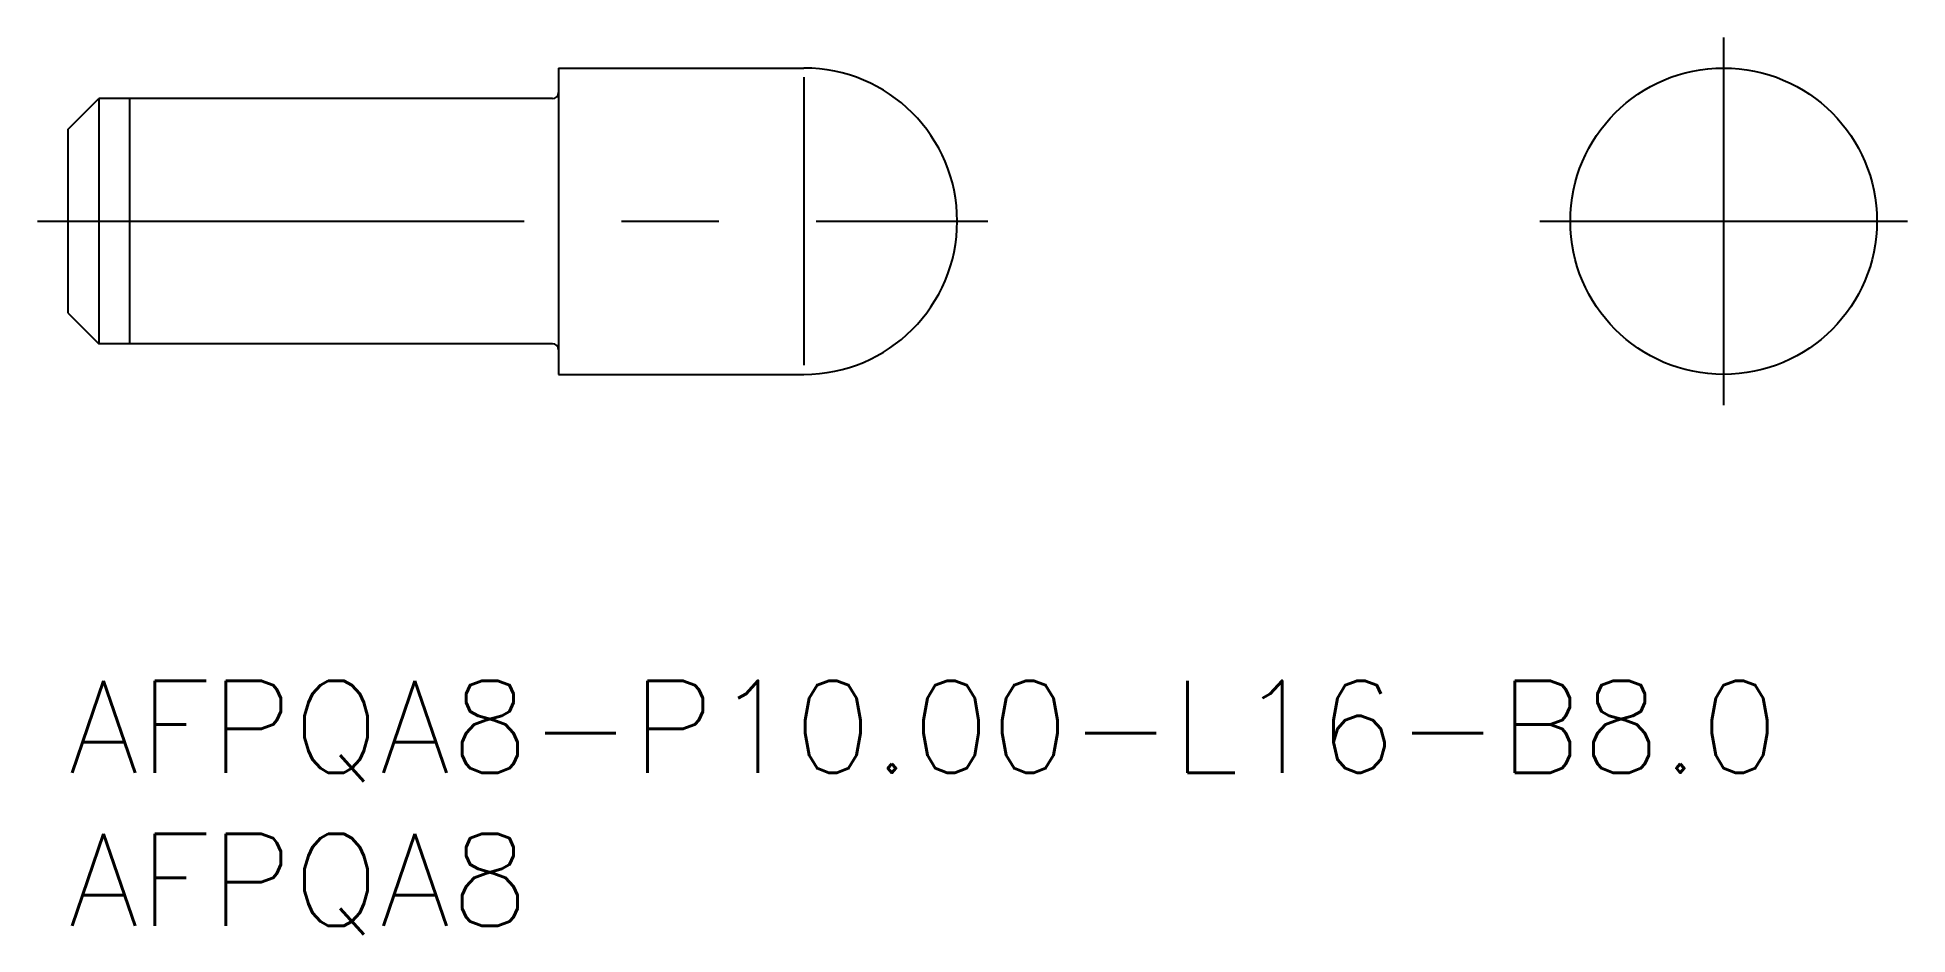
# Model space of a CAD drawing. Extents: x -1 to 60, y -8.3 to 21.
import ezdxf

# ---------------------------------------------------------------- set-up
doc = ezdxf.new("R2010")
doc.units = 0
doc.header["$LTSCALE"] = 0.5
doc.linetypes.add('CENTER', pattern=[50.8, 31.75, -6.35, 6.35, -6.35])
for name, color, linetype in [('MSM_CENTER', 1, 'CENTER'), ('MSM_CONTINUOUS', 7, 'CONTINUOUS'), ('MSM_NARROW', 5, 'CONTINUOUS'), ('MSM_PART_NUMBER', 7, 'CONTINUOUS')]:
    doc.layers.add(name, color=color, linetype=linetype)
doc.styles.get("Standard").update_dxf_attribs({"font": 'txt.shx', "height": 3, "bigfont": 'bigfont.shx'})

# ---------------------------------------------------------------- blocks, each defined once
blk = doc.blocks.new('*U13')
at = {"layer": 'MSM_PART_NUMBER'}
blk.add_text('AFPQA8-P10.00-L16-B8.0', height=3, dxfattribs=at).set_placement((0, -3))
blk = doc.blocks.new('*U14')
at = {"layer": 'MSM_PART_NUMBER'}
blk.add_text('AFPQA8', height=3, dxfattribs=at).set_placement((0, -8))

msp = doc.modelspace()

# ---------------------------------------------------------------- linework, layer by layer
at = {"layer": 'MSM_CENTER'}
for p, q in [((54, 21), (54, 9)), ((-1, 15), (30, 15)), ((48, 15), (60, 15))]:
    msp.add_line(p, q, dxfattribs=at)
at = {"layer": 'MSM_CONTINUOUS'}
for p, q in [((16, 20), (16, 10)), ((16, 20), (24, 20)), ((0, 18), (1, 19)), ((1, 19), (1, 11)), ((15.8, 19), (1, 19)), ((0, 12), (0, 18)), ((0, 12), (1, 11)), ((15.8, 11), (1, 11)), ((16, 10), (24, 10))]:
    msp.add_line(p, q, dxfattribs=at)
msp.add_circle((54, 15), 5, dxfattribs=at)
for centre, radius, start, end in [((24, 15), 5, 270, 90), ((15.8, 19.2), 0.2, 270, 0), ((15.8, 10.8), 0.2, 0, 90)]:
    msp.add_arc(centre, radius, start, end, dxfattribs=at)
at = {"layer": 'MSM_NARROW'}
for p, q in [((24, 19.7), (24, 10.3)), ((2, 19), (2, 11))]:
    msp.add_line(p, q, dxfattribs=at)

# ---------------------------------------------------------------- block references
at = {"layer": 'MSM_CONTINUOUS'}
for name in ['*U13', '*U14']:
    msp.add_blockref(name, (0, 0), dxfattribs=at)

doc.saveas('drawing.dxf')
